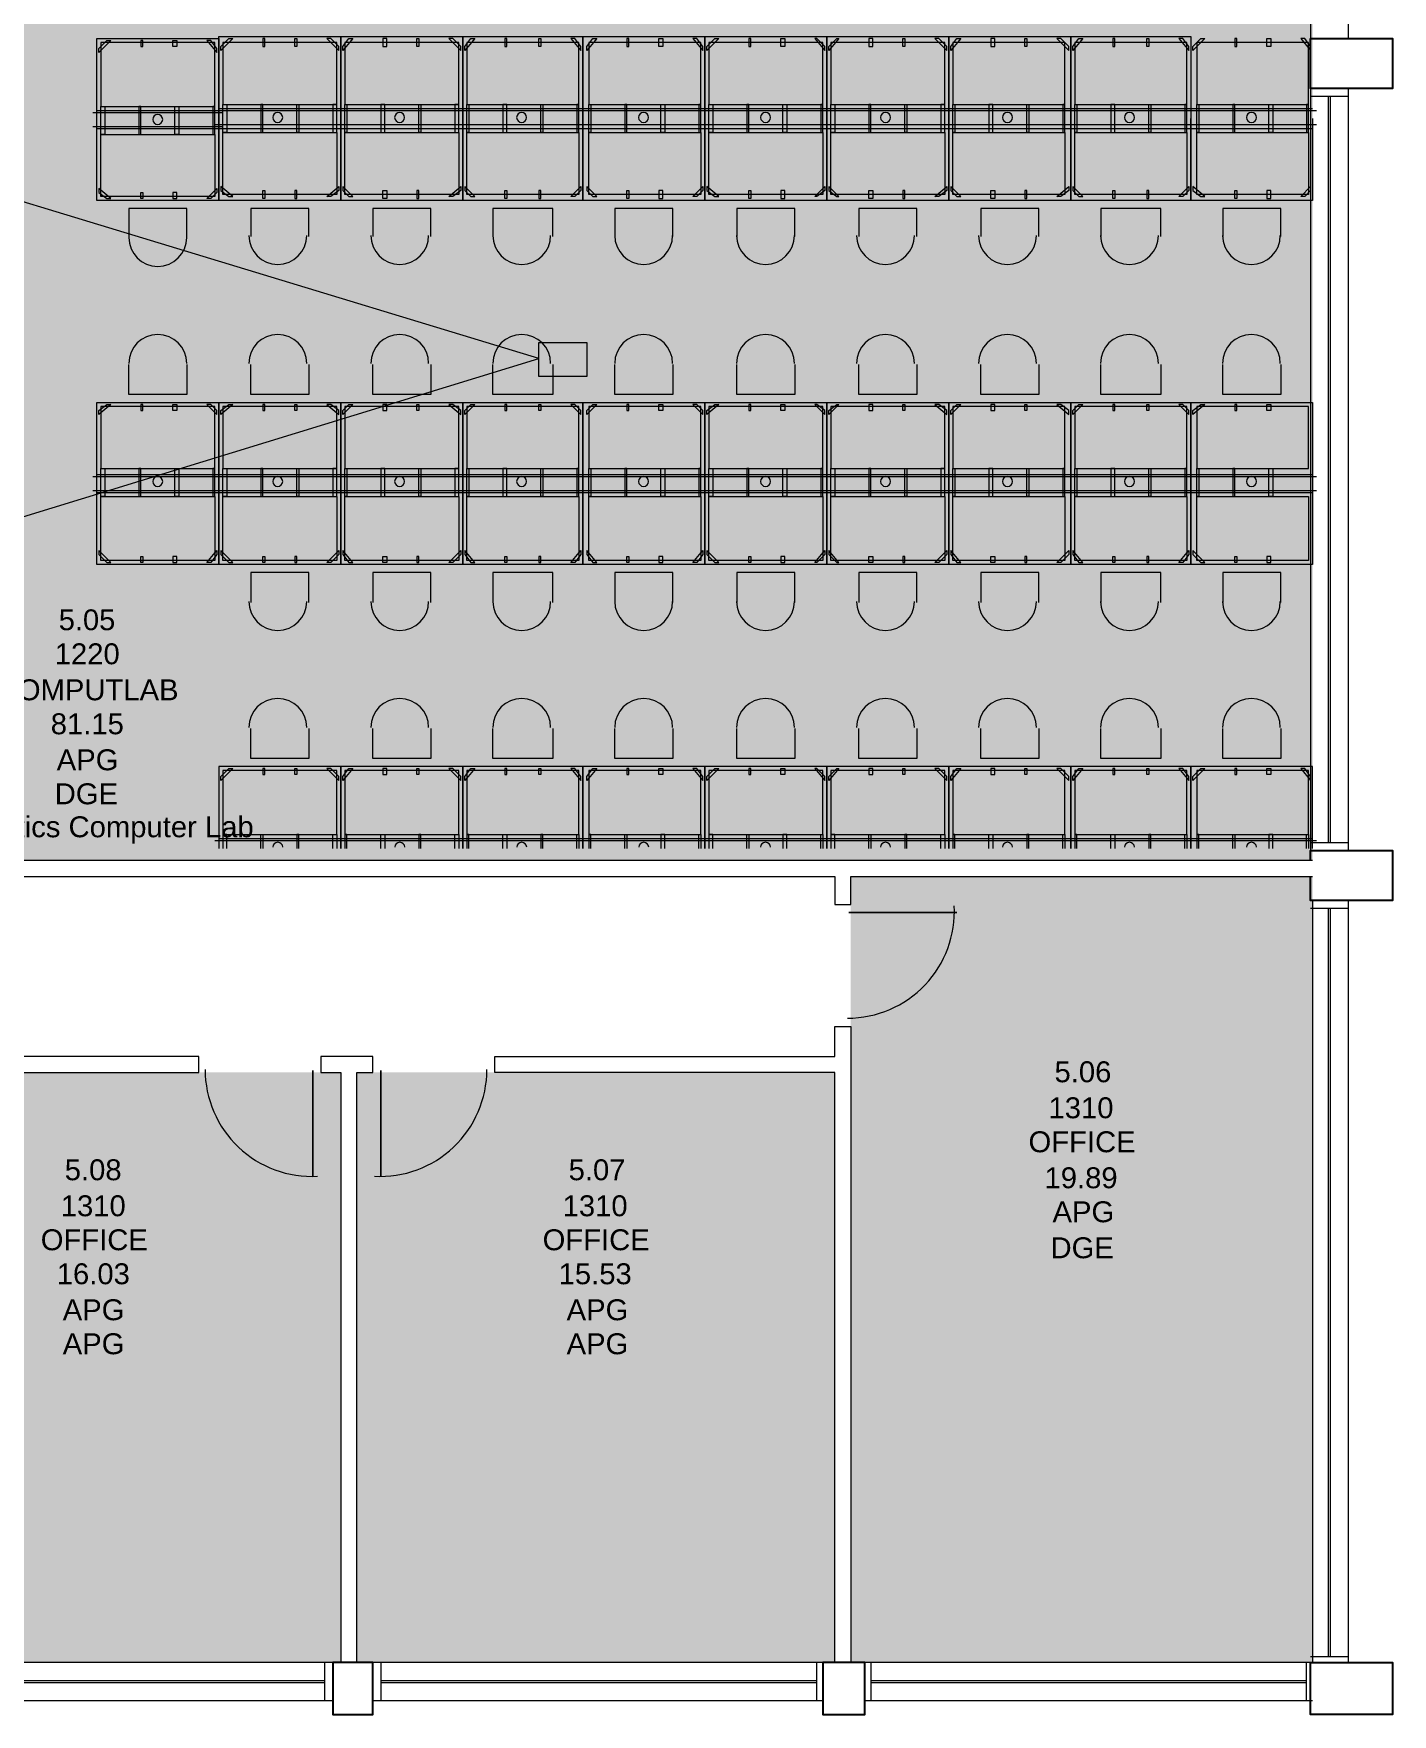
# Model space of a CAD drawing. Header units: millimetres. Extents: x -59 to 47, y 152 to 919.
# Drawn here: x 36.32 to 46.52, y 428.6 to 441.21 of the extents above; entities that cross this region are included whole.
import ezdxf

# ---------------------------------------------------------------- set-up
doc = ezdxf.new("R2010")
doc.units = ezdxf.units.MM
for name, color, linetype in [('PDF_014405$BL', 7, 'Continuous'), ('PDF_014405$DR', 7, 'Continuous'), ('PDF_014405$FITT_EQUP', 7, 'Continuous'), ('PDF_014405$FT-FIXFIT', 7, 'Continuous'), ('PDF_014405$WA', 7, 'Continuous'), ('PDF_014405$WA-COL', 7, 'Continuous'), ('PDF_014405$WN', 7, 'Continuous'), ('PDF_Text', 7, 'Continuous')]:
    doc.layers.add(name, color=color, linetype=linetype)
doc.layers.add('PDF_014405$HL-TMP', color=7, linetype='Continuous', true_color=0xe6db59)
doc.styles.add('PDF ArialMT', font='arial.ttf')

msp = doc.modelspace()

# ---------------------------------------------------------------- linework, layer by layer
at = {"layer": 'PDF_014405$BL', "lineweight": 9}
for points in [[(45.902, 447.908), (45.902, 441.173)], [(46.187, 441.173), (46.187, 447.908)], [(45.902, 440.798), (45.902, 435.084)], [(46.187, 435.084), (46.187, 440.798)], [(35.074, 437.229), (40.114, 438.773), (35.074, 440.303)], [(45.918, 434.709), (45.918, 428.994), (42.559, 428.994)], [(46.187, 428.994), (46.187, 434.709)], [(38.569, 428.994), (35.194, 428.994)], [(42.244, 428.994), (38.869, 428.994)], [(35.194, 428.709), (38.569, 428.709)], [(38.869, 428.709), (42.244, 428.709)], [(42.559, 428.709), (45.918, 428.709)]]:
    msp.add_lwpolyline(points, dxfattribs=at)
at = {"layer": 'PDF_014405$DR', "lineweight": 0}
for points in [[(42.439, 434.619), (43.249, 434.619), (42.439, 434.619)], [(38.419, 433.434), (38.419, 432.639), (38.419, 433.434)], [(38.929, 433.434), (38.929, 432.639), (38.929, 433.434)]]:
    msp.add_lwpolyline(points, dxfattribs=at)
for centre, start, end in [((42.429, 434.628), 270, 2.9553), ((38.412, 433.441), 180, 272.9551), ((38.922, 433.441), 267.0449, 360)]:
    msp.add_arc(centre, 0.802, start, end, dxfattribs=at)
at = {"layer": 'PDF_014405$FITT_EQUP', "lineweight": 9}
msp.add_lwpolyline([(40.114, 438.893), (40.474, 438.893), (40.474, 438.638), (40.114, 438.638)], close=True, dxfattribs=at)
at = {"layer": 'PDF_014405$FT-FIXFIT', "lineweight": 0}
for points in [[(36.799, 440.558), (36.799, 441.173), (37.714, 441.173), (37.714, 440.558), (37.714, 439.958), (36.799, 439.958)], [(36.874, 441.158), (36.904, 441.158), (36.814, 441.068), (36.814, 441.098)], [(37.684, 440.663), (37.684, 441.143), (36.829, 441.143), (36.829, 440.663)], [(37.129, 441.158), (37.129, 441.113), (37.144, 441.113), (37.144, 441.158)], [(37.399, 441.158), (37.399, 441.113), (37.369, 441.113), (37.369, 441.158)], [(37.654, 441.158), (37.624, 441.158), (37.699, 441.068), (37.699, 441.098)], [(37.714, 440.573), (37.714, 441.188), (38.629, 441.188), (38.629, 440.573), (38.629, 439.958), (37.714, 439.958)], [(37.789, 441.173), (37.819, 441.173), (37.729, 441.083), (37.729, 441.113)], [(38.599, 440.678), (38.599, 441.143), (37.744, 441.143), (37.744, 440.678)], [(38.044, 441.173), (38.044, 441.113), (38.059, 441.113), (38.059, 441.173)], [(38.299, 441.173), (38.299, 441.113), (38.284, 441.113), (38.284, 441.173)], [(38.554, 441.173), (38.524, 441.173), (38.614, 441.083), (38.614, 441.113)], [(38.629, 440.573), (38.629, 441.188), (39.544, 441.188), (39.544, 440.573), (39.544, 439.958), (38.629, 439.958)], [(38.689, 441.173), (38.719, 441.173), (38.644, 441.083), (38.644, 441.113)], [(39.514, 440.678), (39.514, 441.143), (38.659, 441.143), (38.659, 440.678)], [(38.944, 441.173), (38.944, 441.113), (38.974, 441.113), (38.974, 441.173)], [(39.214, 441.173), (39.214, 441.113), (39.199, 441.113), (39.199, 441.173)], [(39.469, 441.173), (39.439, 441.173), (39.529, 441.083), (39.529, 441.113)], [(39.544, 440.573), (39.544, 441.188), (40.444, 441.188), (40.444, 440.573), (40.444, 439.958), (39.544, 439.958)], [(39.604, 441.173), (39.634, 441.173), (39.559, 441.083), (39.559, 441.113)], [(40.414, 440.678), (40.414, 441.143), (39.574, 441.143), (39.574, 440.678)], [(39.859, 441.173), (39.859, 441.113), (39.874, 441.113), (39.874, 441.173)], [(40.129, 441.173), (40.129, 441.113), (40.114, 441.113), (40.114, 441.173)], [(40.384, 441.173), (40.354, 441.173), (40.429, 441.083), (40.429, 441.113)], [(40.444, 440.573), (40.444, 441.188), (41.359, 441.188), (41.359, 440.573), (41.359, 439.958), (40.444, 439.958)], [(40.519, 441.173), (40.549, 441.173), (40.474, 441.083), (40.474, 441.113)], [(41.329, 440.678), (41.329, 441.143), (40.489, 441.143), (40.489, 440.678)], [(40.774, 441.173), (40.774, 441.113), (40.789, 441.113), (40.789, 441.173)], [(41.044, 441.173), (41.044, 441.113), (41.014, 441.113), (41.014, 441.173)], [(41.299, 441.173), (41.269, 441.173), (41.344, 441.083), (41.344, 441.113)], [(41.359, 440.573), (41.359, 441.188), (42.274, 441.188), (42.274, 440.573), (42.274, 439.958), (41.359, 439.958)], [(41.434, 441.173), (41.464, 441.173), (41.374, 441.083), (41.374, 441.113)], [(42.244, 440.678), (42.244, 441.143), (41.389, 441.143), (41.389, 440.678)], [(41.689, 441.173), (41.689, 441.113), (41.704, 441.113), (41.704, 441.173)], [(41.959, 441.173), (41.959, 441.113), (41.929, 441.113), (41.929, 441.173)], [(42.199, 441.173), (42.184, 441.173), (42.259, 441.083), (42.259, 441.113)], [(42.274, 440.573), (42.274, 441.188), (43.189, 441.188), (43.189, 440.573), (43.189, 439.958), (42.274, 439.958)], [(42.349, 441.173), (42.364, 441.173), (42.289, 441.083), (42.289, 441.113)], [(43.159, 440.678), (43.159, 441.143), (42.304, 441.143), (42.304, 440.678)], [(42.589, 441.173), (42.589, 441.113), (42.619, 441.113), (42.619, 441.173)], [(42.859, 441.173), (42.859, 441.113), (42.844, 441.113), (42.844, 441.173)], [(43.114, 441.173), (43.084, 441.173), (43.174, 441.083), (43.174, 441.113)], [(43.189, 440.573), (43.189, 441.188), (44.104, 441.188), (44.104, 440.573), (44.104, 439.958), (43.189, 439.958)], [(43.249, 441.173), (43.279, 441.173), (43.204, 441.083), (43.204, 441.113)], [(44.059, 440.678), (44.059, 441.143), (43.219, 441.143), (43.219, 440.678)], [(43.504, 441.173), (43.504, 441.113), (43.534, 441.113), (43.534, 441.173)], [(43.774, 441.173), (43.774, 441.113), (43.759, 441.113), (43.759, 441.173)], [(44.029, 441.173), (43.999, 441.173), (44.089, 441.083), (44.089, 441.113)], [(44.164, 441.173), (44.194, 441.173), (44.119, 441.083), (44.119, 441.113)], [(44.974, 440.678), (44.974, 441.143), (44.134, 441.143), (44.134, 440.678)], [(44.419, 441.173), (44.419, 441.113), (44.434, 441.113), (44.434, 441.173)], [(44.689, 441.173), (44.689, 441.113), (44.674, 441.113), (44.674, 441.173)], [(44.944, 441.173), (44.914, 441.173), (44.989, 441.083), (44.989, 441.113)], [(45.079, 441.173), (45.109, 441.173), (45.019, 441.083), (45.019, 441.113)], [(45.888, 440.678), (45.888, 441.143), (45.049, 441.143), (45.049, 440.678)], [(45.334, 441.173), (45.334, 441.113), (45.349, 441.113), (45.349, 441.173)], [(45.604, 441.173), (45.604, 441.113), (45.574, 441.113), (45.574, 441.173)], [(45.859, 441.173), (45.829, 441.173), (45.903, 441.083), (45.903, 441.113)], [(36.829, 440.558), (36.829, 440.663), (36.859, 440.663), (36.859, 440.558), (36.859, 440.453), (36.829, 440.453)], [(37.129, 440.558), (37.129, 440.663), (37.114, 440.663), (37.114, 440.558), (37.114, 440.453), (37.129, 440.453)], [(37.384, 440.558), (37.384, 440.663), (37.414, 440.663), (37.414, 440.558), (37.414, 440.453), (37.384, 440.453)], [(37.684, 440.558), (37.684, 440.663), (37.669, 440.663), (37.669, 440.558), (37.669, 440.453), (37.684, 440.453)], [(37.744, 440.573), (37.744, 440.678), (37.774, 440.678), (37.774, 440.573), (37.774, 440.468), (37.744, 440.468)], [(38.044, 440.573), (38.044, 440.678), (38.029, 440.678), (38.029, 440.573), (38.029, 440.468), (38.044, 440.468)], [(38.299, 440.573), (38.299, 440.678), (38.314, 440.678), (38.314, 440.573), (38.314, 440.468), (38.299, 440.468)], [(38.599, 440.573), (38.599, 440.678), (38.569, 440.678), (38.569, 440.573), (38.569, 440.468), (38.599, 440.468)], [(38.659, 440.573), (38.659, 440.678), (38.674, 440.678), (38.674, 440.573), (38.674, 440.468), (38.659, 440.468)], [(38.959, 440.573), (38.959, 440.678), (38.929, 440.678), (38.929, 440.573), (38.929, 440.468), (38.959, 440.468)], [(39.214, 440.573), (39.214, 440.678), (39.229, 440.678), (39.229, 440.573), (39.229, 440.468), (39.214, 440.468)], [(39.514, 440.573), (39.514, 440.678), (39.484, 440.678), (39.484, 440.573), (39.484, 440.468), (39.514, 440.468)], [(39.574, 440.573), (39.574, 440.678), (39.589, 440.678), (39.589, 440.573), (39.589, 440.468), (39.574, 440.468)], [(39.874, 440.573), (39.874, 440.678), (39.844, 440.678), (39.844, 440.573), (39.844, 440.468), (39.874, 440.468)], [(40.129, 440.573), (40.129, 440.678), (40.144, 440.678), (40.144, 440.573), (40.144, 440.468), (40.129, 440.468)], [(40.414, 440.573), (40.414, 440.678), (40.399, 440.678), (40.399, 440.573), (40.399, 440.468), (40.414, 440.468)], [(40.489, 440.573), (40.489, 440.678), (40.504, 440.678), (40.504, 440.573), (40.504, 440.468), (40.489, 440.468)], [(40.774, 440.573), (40.774, 440.678), (40.759, 440.678), (40.759, 440.573), (40.759, 440.468), (40.774, 440.468)], [(41.029, 440.573), (41.029, 440.678), (41.059, 440.678), (41.059, 440.573), (41.059, 440.468), (41.029, 440.468)], [(41.329, 440.573), (41.329, 440.678), (41.314, 440.678), (41.314, 440.573), (41.314, 440.468), (41.329, 440.468)], [(41.389, 440.573), (41.389, 440.678), (41.419, 440.678), (41.419, 440.573), (41.419, 440.468), (41.389, 440.468)], [(41.689, 440.573), (41.689, 440.678), (41.674, 440.678), (41.674, 440.573), (41.674, 440.468), (41.689, 440.468)], [(41.944, 440.573), (41.944, 440.678), (41.974, 440.678), (41.974, 440.573), (41.974, 440.468), (41.944, 440.468)], [(42.244, 440.573), (42.244, 440.678), (42.229, 440.678), (42.229, 440.573), (42.229, 440.468), (42.244, 440.468)], [(42.304, 440.573), (42.304, 440.678), (42.334, 440.678), (42.334, 440.573), (42.334, 440.468), (42.304, 440.468)], [(42.604, 440.573), (42.604, 440.678), (42.589, 440.678), (42.589, 440.573), (42.589, 440.468), (42.604, 440.468)], [(42.859, 440.573), (42.859, 440.678), (42.874, 440.678), (42.874, 440.573), (42.874, 440.468), (42.859, 440.468)], [(43.159, 440.573), (43.159, 440.678), (43.129, 440.678), (43.129, 440.573), (43.129, 440.468), (43.159, 440.468)], [(43.219, 440.573), (43.219, 440.678), (43.234, 440.678), (43.234, 440.573), (43.234, 440.468), (43.219, 440.468)], [(43.519, 440.573), (43.519, 440.678), (43.489, 440.678), (43.489, 440.573), (43.489, 440.468), (43.519, 440.468)], [(43.774, 440.573), (43.774, 440.678), (43.789, 440.678), (43.789, 440.573), (43.789, 440.468), (43.774, 440.468)], [(44.059, 440.573), (44.059, 440.678), (44.044, 440.678), (44.044, 440.573), (44.044, 440.468), (44.059, 440.468)], [(44.134, 440.573), (44.134, 440.678), (44.149, 440.678), (44.149, 440.573), (44.149, 440.468), (44.134, 440.468)], [(44.434, 440.573), (44.434, 440.678), (44.404, 440.678), (44.404, 440.573), (44.404, 440.468), (44.434, 440.468)], [(44.689, 440.573), (44.689, 440.678), (44.704, 440.678), (44.704, 440.573), (44.704, 440.468), (44.689, 440.468)], [(44.974, 440.573), (44.974, 440.678), (44.959, 440.678), (44.959, 440.573), (44.959, 440.468), (44.974, 440.468)], [(45.049, 440.573), (45.049, 440.678), (45.064, 440.678), (45.064, 440.573), (45.064, 440.468), (45.049, 440.468)], [(45.334, 440.573), (45.334, 440.678), (45.319, 440.678), (45.319, 440.573), (45.319, 440.468), (45.334, 440.468)], [(45.589, 440.573), (45.589, 440.678), (45.619, 440.678), (45.619, 440.573), (45.619, 440.468), (45.589, 440.468)], [(45.888, 440.573), (45.888, 440.678), (45.873, 440.678), (45.873, 440.573), (45.873, 440.468), (45.888, 440.468)], [(38.599, 440.468), (38.599, 440.003), (37.744, 440.003), (37.744, 440.468)], [(39.514, 440.468), (39.514, 440.003), (38.659, 440.003), (38.659, 440.468)], [(40.414, 440.468), (40.414, 440.003), (39.574, 440.003), (39.574, 440.468)], [(41.329, 440.468), (41.329, 440.003), (40.489, 440.003), (40.489, 440.468)], [(42.244, 440.468), (42.244, 440.003), (41.389, 440.003), (41.389, 440.468)], [(43.159, 440.468), (43.159, 440.003), (42.304, 440.003), (42.304, 440.468)], [(44.059, 440.468), (44.059, 440.003), (43.219, 440.003), (43.219, 440.468)], [(44.974, 440.468), (44.974, 440.003), (44.134, 440.003), (44.134, 440.468)], [(45.888, 440.468), (45.888, 440.003), (45.049, 440.003), (45.049, 440.468)], [(37.684, 440.453), (37.684, 439.988), (36.829, 439.988), (36.829, 440.453)], [(36.874, 439.973), (36.904, 439.973), (36.814, 440.048), (36.814, 440.018)], [(37.129, 439.973), (37.129, 440.018), (37.144, 440.018), (37.144, 439.973)], [(37.399, 439.973), (37.399, 440.018), (37.369, 440.018), (37.369, 439.973)], [(37.654, 439.973), (37.624, 439.973), (37.699, 440.048), (37.699, 440.018)], [(37.789, 439.988), (37.819, 439.988), (37.729, 440.063), (37.729, 440.033)], [(38.044, 439.973), (38.044, 440.033), (38.059, 440.033), (38.059, 439.973)], [(38.299, 439.973), (38.299, 440.033), (38.284, 440.033), (38.284, 439.973)], [(38.554, 439.988), (38.524, 439.988), (38.614, 440.063), (38.614, 440.033)], [(38.689, 439.988), (38.719, 439.988), (38.644, 440.063), (38.644, 440.033)], [(38.944, 439.973), (38.944, 440.033), (38.974, 440.033), (38.974, 439.973)], [(39.214, 439.973), (39.214, 440.033), (39.199, 440.033), (39.199, 439.973)], [(39.469, 439.988), (39.439, 439.988), (39.529, 440.063), (39.529, 440.033)], [(39.604, 439.988), (39.634, 439.988), (39.559, 440.063), (39.559, 440.033)], [(39.859, 439.973), (39.859, 440.033), (39.874, 440.033), (39.874, 439.973)], [(40.129, 439.973), (40.129, 440.033), (40.114, 440.033), (40.114, 439.973)], [(40.384, 439.988), (40.354, 439.988), (40.429, 440.063), (40.429, 440.033)], [(40.519, 439.988), (40.549, 439.988), (40.474, 440.063), (40.474, 440.033)], [(40.774, 439.973), (40.774, 440.033), (40.789, 440.033), (40.789, 439.973)], [(41.044, 439.973), (41.044, 440.033), (41.014, 440.033), (41.014, 439.973)], [(41.299, 439.988), (41.269, 439.988), (41.344, 440.063), (41.344, 440.033)], [(41.434, 439.988), (41.464, 439.988), (41.374, 440.063), (41.374, 440.033)], [(41.689, 439.973), (41.689, 440.033), (41.704, 440.033), (41.704, 439.973)], [(41.959, 439.973), (41.959, 440.033), (41.929, 440.033), (41.929, 439.973)], [(42.199, 439.988), (42.184, 439.988), (42.259, 440.063), (42.259, 440.033)], [(42.349, 439.988), (42.364, 439.988), (42.289, 440.063), (42.289, 440.033)], [(42.589, 439.973), (42.589, 440.033), (42.619, 440.033), (42.619, 439.973)], [(42.859, 439.973), (42.859, 440.033), (42.844, 440.033), (42.844, 439.973)], [(43.114, 439.988), (43.084, 439.988), (43.174, 440.063), (43.174, 440.033)], [(43.249, 439.988), (43.279, 439.988), (43.204, 440.063), (43.204, 440.033)], [(43.504, 439.973), (43.504, 440.033), (43.534, 440.033), (43.534, 439.973)], [(43.774, 439.973), (43.774, 440.033), (43.759, 440.033), (43.759, 439.973)], [(44.029, 439.988), (43.999, 439.988), (44.089, 440.063), (44.089, 440.033)], [(44.164, 439.988), (44.194, 439.988), (44.119, 440.063), (44.119, 440.033)], [(44.419, 439.973), (44.419, 440.033), (44.434, 440.033), (44.434, 439.973)], [(44.689, 439.973), (44.689, 440.033), (44.674, 440.033), (44.674, 439.973)], [(44.944, 439.988), (44.914, 439.988), (44.989, 440.063), (44.989, 440.033)], [(45.079, 439.988), (45.109, 439.988), (45.019, 440.063), (45.019, 440.033)], [(45.334, 439.973), (45.334, 440.033), (45.349, 440.033), (45.349, 439.973)], [(45.604, 439.973), (45.604, 440.033), (45.574, 440.033), (45.574, 439.973)], [(45.859, 439.988), (45.829, 439.988), (45.903, 440.063), (45.903, 440.033)], [(36.799, 437.844), (36.799, 438.444), (37.714, 438.444), (37.714, 437.844), (37.714, 437.229), (36.799, 437.229)], [(36.874, 438.429), (36.904, 438.429), (36.814, 438.354), (36.814, 438.384)], [(37.684, 437.949), (37.684, 438.414), (36.829, 438.414), (36.829, 437.949)], [(37.129, 438.429), (37.129, 438.384), (37.144, 438.384), (37.144, 438.429)], [(37.399, 438.429), (37.399, 438.384), (37.369, 438.384), (37.369, 438.429)], [(37.654, 438.429), (37.624, 438.429), (37.699, 438.354), (37.699, 438.384)], [(37.714, 437.844), (37.714, 438.444), (38.629, 438.444), (38.629, 437.844), (38.629, 437.229), (37.714, 437.229)], [(37.789, 438.429), (37.819, 438.429), (37.729, 438.354), (37.729, 438.384)], [(38.599, 437.949), (38.599, 438.414), (37.744, 438.414), (37.744, 437.949)], [(38.044, 438.429), (38.044, 438.384), (38.059, 438.384), (38.059, 438.429)], [(38.299, 438.429), (38.299, 438.384), (38.284, 438.384), (38.284, 438.429)], [(38.554, 438.429), (38.524, 438.429), (38.614, 438.354), (38.614, 438.384)], [(38.629, 437.844), (38.629, 438.444), (39.544, 438.444), (39.544, 437.844), (39.544, 437.229), (38.629, 437.229)], [(38.689, 438.429), (38.719, 438.429), (38.644, 438.354), (38.644, 438.384)], [(39.514, 437.949), (39.514, 438.414), (38.659, 438.414), (38.659, 437.949)], [(38.944, 438.429), (38.944, 438.384), (38.974, 438.384), (38.974, 438.429)], [(39.214, 438.429), (39.214, 438.384), (39.199, 438.384), (39.199, 438.429)], [(39.469, 438.429), (39.439, 438.429), (39.529, 438.354), (39.529, 438.384)], [(39.544, 437.844), (39.544, 438.444), (40.444, 438.444), (40.444, 437.844), (40.444, 437.229), (39.544, 437.229)], [(39.604, 438.429), (39.634, 438.429), (39.559, 438.354), (39.559, 438.384)], [(40.414, 437.949), (40.414, 438.414), (39.574, 438.414), (39.574, 437.949)], [(39.859, 438.429), (39.859, 438.384), (39.874, 438.384), (39.874, 438.429)], [(40.129, 438.429), (40.129, 438.384), (40.114, 438.384), (40.114, 438.429)], [(40.384, 438.429), (40.354, 438.429), (40.429, 438.354), (40.429, 438.384)], [(40.444, 437.844), (40.444, 438.444), (41.359, 438.444), (41.359, 437.844), (41.359, 437.229), (40.444, 437.229)], [(40.519, 438.429), (40.549, 438.429), (40.474, 438.354), (40.474, 438.384)], [(41.329, 437.949), (41.329, 438.414), (40.489, 438.414), (40.489, 437.949)], [(40.774, 438.429), (40.774, 438.384), (40.789, 438.384), (40.789, 438.429)], [(41.044, 438.429), (41.044, 438.384), (41.014, 438.384), (41.014, 438.429)], [(41.299, 438.429), (41.269, 438.429), (41.344, 438.354), (41.344, 438.384)], [(41.359, 437.844), (41.359, 438.444), (42.274, 438.444), (42.274, 437.844), (42.274, 437.229), (41.359, 437.229)], [(41.434, 438.429), (41.464, 438.429), (41.374, 438.354), (41.374, 438.384)], [(42.244, 437.949), (42.244, 438.414), (41.389, 438.414), (41.389, 437.949)], [(41.689, 438.429), (41.689, 438.384), (41.704, 438.384), (41.704, 438.429)], [(41.959, 438.429), (41.959, 438.384), (41.929, 438.384), (41.929, 438.429)], [(42.199, 438.429), (42.184, 438.429), (42.259, 438.354), (42.259, 438.384)], [(42.274, 437.844), (42.274, 438.444), (43.189, 438.444), (43.189, 437.844), (43.189, 437.229), (42.274, 437.229)], [(42.349, 438.429), (42.364, 438.429), (42.289, 438.354), (42.289, 438.384)], [(43.159, 437.949), (43.159, 438.414), (42.304, 438.414), (42.304, 437.949)], [(42.589, 438.429), (42.589, 438.384), (42.619, 438.384), (42.619, 438.429)], [(42.859, 438.429), (42.859, 438.384), (42.844, 438.384), (42.844, 438.429)], [(43.114, 438.429), (43.084, 438.429), (43.174, 438.354), (43.174, 438.384)], [(43.189, 437.844), (43.189, 438.444), (44.104, 438.444), (44.104, 437.844), (44.104, 437.229), (43.189, 437.229)], [(43.249, 438.429), (43.279, 438.429), (43.204, 438.354), (43.204, 438.384)], [(44.059, 437.949), (44.059, 438.414), (43.219, 438.414), (43.219, 437.949)], [(43.504, 438.429), (43.504, 438.384), (43.534, 438.384), (43.534, 438.429)], [(43.774, 438.429), (43.774, 438.384), (43.759, 438.384), (43.759, 438.429)], [(44.029, 438.429), (43.999, 438.429), (44.089, 438.354), (44.089, 438.384)], [(44.104, 437.844), (44.104, 438.444), (45.004, 438.444), (45.004, 437.844), (45.004, 437.229), (44.104, 437.229)], [(44.164, 438.429), (44.194, 438.429), (44.119, 438.354), (44.119, 438.384)], [(44.974, 437.949), (44.974, 438.414), (44.134, 438.414), (44.134, 437.949)], [(44.419, 438.429), (44.419, 438.384), (44.434, 438.384), (44.434, 438.429)], [(44.689, 438.429), (44.689, 438.384), (44.674, 438.384), (44.674, 438.429)], [(44.944, 438.429), (44.914, 438.429), (44.989, 438.354), (44.989, 438.384)], [(45.004, 437.844), (45.004, 438.444), (45.918, 438.444), (45.918, 437.844), (45.918, 437.229), (45.004, 437.229)], [(45.079, 438.429), (45.109, 438.429), (45.019, 438.354), (45.019, 438.384)], [(45.888, 437.949), (45.888, 438.414), (45.049, 438.414), (45.049, 437.949)], [(45.334, 438.429), (45.334, 438.384), (45.349, 438.384), (45.349, 438.429)], [(45.604, 438.429), (45.604, 438.384), (45.574, 438.384), (45.574, 438.429)], [(36.829, 437.844), (36.829, 437.949), (36.859, 437.949), (36.859, 437.844), (36.859, 437.739), (36.829, 437.739)], [(37.129, 437.844), (37.129, 437.949), (37.114, 437.949), (37.114, 437.844), (37.114, 437.739), (37.129, 437.739)], [(37.384, 437.844), (37.384, 437.949), (37.414, 437.949), (37.414, 437.844), (37.414, 437.739), (37.384, 437.739)], [(37.684, 437.844), (37.684, 437.949), (37.669, 437.949), (37.669, 437.844), (37.669, 437.739), (37.684, 437.739)], [(37.744, 437.844), (37.744, 437.949), (37.774, 437.949), (37.774, 437.844), (37.774, 437.739), (37.744, 437.739)], [(38.044, 437.844), (38.044, 437.949), (38.029, 437.949), (38.029, 437.844), (38.029, 437.739), (38.044, 437.739)], [(38.299, 437.844), (38.299, 437.949), (38.314, 437.949), (38.314, 437.844), (38.314, 437.739), (38.299, 437.739)], [(38.599, 437.844), (38.599, 437.949), (38.569, 437.949), (38.569, 437.844), (38.569, 437.739), (38.599, 437.739)], [(38.659, 437.844), (38.659, 437.949), (38.674, 437.949), (38.674, 437.844), (38.674, 437.739), (38.659, 437.739)], [(38.959, 437.844), (38.959, 437.949), (38.929, 437.949), (38.929, 437.844), (38.929, 437.739), (38.959, 437.739)], [(39.214, 437.844), (39.214, 437.949), (39.229, 437.949), (39.229, 437.844), (39.229, 437.739), (39.214, 437.739)], [(39.514, 437.844), (39.514, 437.949), (39.484, 437.949), (39.484, 437.844), (39.484, 437.739), (39.514, 437.739)], [(39.574, 437.844), (39.574, 437.949), (39.589, 437.949), (39.589, 437.844), (39.589, 437.739), (39.574, 437.739)], [(39.874, 437.844), (39.874, 437.949), (39.844, 437.949), (39.844, 437.844), (39.844, 437.739), (39.874, 437.739)], [(40.129, 437.844), (40.129, 437.949), (40.144, 437.949), (40.144, 437.844), (40.144, 437.739), (40.129, 437.739)], [(40.414, 437.844), (40.414, 437.949), (40.399, 437.949), (40.399, 437.844), (40.399, 437.739), (40.414, 437.739)], [(40.489, 437.844), (40.489, 437.949), (40.504, 437.949), (40.504, 437.844), (40.504, 437.739), (40.489, 437.739)], [(40.774, 437.844), (40.774, 437.949), (40.759, 437.949), (40.759, 437.844), (40.759, 437.739), (40.774, 437.739)], [(41.029, 437.844), (41.029, 437.949), (41.059, 437.949), (41.059, 437.844), (41.059, 437.739), (41.029, 437.739)], [(41.329, 437.844), (41.329, 437.949), (41.314, 437.949), (41.314, 437.844), (41.314, 437.739), (41.329, 437.739)], [(41.389, 437.844), (41.389, 437.949), (41.419, 437.949), (41.419, 437.844), (41.419, 437.739), (41.389, 437.739)], [(41.689, 437.844), (41.689, 437.949), (41.674, 437.949), (41.674, 437.844), (41.674, 437.739), (41.689, 437.739)], [(41.944, 437.844), (41.944, 437.949), (41.974, 437.949), (41.974, 437.844), (41.974, 437.739), (41.944, 437.739)], [(42.244, 437.844), (42.244, 437.949), (42.229, 437.949), (42.229, 437.844), (42.229, 437.739), (42.244, 437.739)], [(42.304, 437.844), (42.304, 437.949), (42.334, 437.949), (42.334, 437.844), (42.334, 437.739), (42.304, 437.739)], [(42.604, 437.844), (42.604, 437.949), (42.589, 437.949), (42.589, 437.844), (42.589, 437.739), (42.604, 437.739)], [(42.859, 437.844), (42.859, 437.949), (42.874, 437.949), (42.874, 437.844), (42.874, 437.739), (42.859, 437.739)], [(43.159, 437.844), (43.159, 437.949), (43.129, 437.949), (43.129, 437.844), (43.129, 437.739), (43.159, 437.739)], [(43.219, 437.844), (43.219, 437.949), (43.234, 437.949), (43.234, 437.844), (43.234, 437.739), (43.219, 437.739)], [(43.519, 437.844), (43.519, 437.949), (43.489, 437.949), (43.489, 437.844), (43.489, 437.739), (43.519, 437.739)], [(43.774, 437.844), (43.774, 437.949), (43.789, 437.949), (43.789, 437.844), (43.789, 437.739), (43.774, 437.739)], [(44.059, 437.844), (44.059, 437.949), (44.044, 437.949), (44.044, 437.844), (44.044, 437.739), (44.059, 437.739)], [(44.134, 437.844), (44.134, 437.949), (44.149, 437.949), (44.149, 437.844), (44.149, 437.739), (44.134, 437.739)], [(44.434, 437.844), (44.434, 437.949), (44.404, 437.949), (44.404, 437.844), (44.404, 437.739), (44.434, 437.739)], [(44.689, 437.844), (44.689, 437.949), (44.704, 437.949), (44.704, 437.844), (44.704, 437.739), (44.689, 437.739)], [(44.974, 437.844), (44.974, 437.949), (44.959, 437.949), (44.959, 437.844), (44.959, 437.739), (44.974, 437.739)], [(45.049, 437.844), (45.049, 437.949), (45.064, 437.949), (45.064, 437.844), (45.064, 437.739), (45.049, 437.739)], [(45.334, 437.844), (45.334, 437.949), (45.319, 437.949), (45.319, 437.844), (45.319, 437.739), (45.334, 437.739)], [(45.589, 437.844), (45.589, 437.949), (45.619, 437.949), (45.619, 437.844), (45.619, 437.739), (45.589, 437.739)], [(37.684, 437.739), (37.684, 437.259), (36.829, 437.259), (36.829, 437.739)], [(38.599, 437.739), (38.599, 437.259), (37.744, 437.259), (37.744, 437.739)], [(39.514, 437.739), (39.514, 437.259), (38.659, 437.259), (38.659, 437.739)], [(40.414, 437.739), (40.414, 437.259), (39.574, 437.259), (39.574, 437.739)], [(41.329, 437.739), (41.329, 437.259), (40.489, 437.259), (40.489, 437.739)], [(42.244, 437.739), (42.244, 437.259), (41.389, 437.259), (41.389, 437.739)], [(43.159, 437.739), (43.159, 437.259), (42.304, 437.259), (42.304, 437.739)], [(44.059, 437.739), (44.059, 437.259), (43.219, 437.259), (43.219, 437.739)], [(44.974, 437.739), (44.974, 437.259), (44.134, 437.259), (44.134, 437.739)], [(45.888, 437.739), (45.888, 437.259), (45.049, 437.259), (45.049, 437.739)], [(36.874, 437.244), (36.904, 437.244), (36.814, 437.334), (36.814, 437.304)], [(37.654, 437.244), (37.624, 437.244), (37.699, 437.334), (37.699, 437.304)], [(37.789, 437.244), (37.819, 437.244), (37.729, 437.334), (37.729, 437.304)], [(38.554, 437.244), (38.524, 437.244), (38.614, 437.334), (38.614, 437.304)], [(38.689, 437.244), (38.719, 437.244), (38.644, 437.334), (38.644, 437.304)], [(39.469, 437.244), (39.439, 437.244), (39.529, 437.334), (39.529, 437.304)], [(39.604, 437.244), (39.634, 437.244), (39.559, 437.334), (39.559, 437.304)], [(40.384, 437.244), (40.354, 437.244), (40.429, 437.334), (40.429, 437.304)], [(40.519, 437.244), (40.549, 437.244), (40.474, 437.334), (40.474, 437.304)], [(41.299, 437.244), (41.269, 437.244), (41.344, 437.334), (41.344, 437.304)], [(41.434, 437.244), (41.464, 437.244), (41.374, 437.334), (41.374, 437.304)], [(42.199, 437.244), (42.184, 437.244), (42.259, 437.334), (42.259, 437.304)], [(42.349, 437.244), (42.364, 437.244), (42.289, 437.334), (42.289, 437.304)], [(43.114, 437.244), (43.084, 437.244), (43.174, 437.334), (43.174, 437.304)], [(43.249, 437.244), (43.279, 437.244), (43.204, 437.334), (43.204, 437.304)], [(44.029, 437.244), (43.999, 437.244), (44.089, 437.334), (44.089, 437.304)], [(44.164, 437.244), (44.194, 437.244), (44.119, 437.334), (44.119, 437.304)], [(44.944, 437.244), (44.914, 437.244), (44.989, 437.334), (44.989, 437.304)], [(45.079, 437.244), (45.109, 437.244), (45.019, 437.334), (45.019, 437.304)], [(37.129, 437.244), (37.129, 437.289), (37.144, 437.289), (37.144, 437.244)], [(37.399, 437.244), (37.399, 437.289), (37.369, 437.289), (37.369, 437.244)], [(38.044, 437.244), (38.044, 437.289), (38.059, 437.289), (38.059, 437.244)], [(38.299, 437.244), (38.299, 437.289), (38.284, 437.289), (38.284, 437.244)], [(38.944, 437.244), (38.944, 437.289), (38.974, 437.289), (38.974, 437.244)], [(39.214, 437.244), (39.214, 437.289), (39.199, 437.289), (39.199, 437.244)], [(39.859, 437.244), (39.859, 437.289), (39.874, 437.289), (39.874, 437.244)], [(40.129, 437.244), (40.129, 437.289), (40.114, 437.289), (40.114, 437.244)], [(40.774, 437.244), (40.774, 437.289), (40.789, 437.289), (40.789, 437.244)], [(41.044, 437.244), (41.044, 437.289), (41.014, 437.289), (41.014, 437.244)], [(41.689, 437.244), (41.689, 437.289), (41.704, 437.289), (41.704, 437.244)], [(41.959, 437.244), (41.959, 437.289), (41.929, 437.289), (41.929, 437.244)], [(42.589, 437.244), (42.589, 437.289), (42.619, 437.289), (42.619, 437.244)], [(42.859, 437.244), (42.859, 437.289), (42.844, 437.289), (42.844, 437.244)], [(43.504, 437.244), (43.504, 437.289), (43.534, 437.289), (43.534, 437.244)], [(43.774, 437.244), (43.774, 437.289), (43.759, 437.289), (43.759, 437.244)], [(44.419, 437.244), (44.419, 437.289), (44.434, 437.289), (44.434, 437.244)], [(44.689, 437.244), (44.689, 437.289), (44.674, 437.289), (44.674, 437.244)], [(45.334, 437.244), (45.334, 437.289), (45.349, 437.289), (45.349, 437.244)], [(45.604, 437.244), (45.604, 437.289), (45.574, 437.289), (45.574, 437.244)], [(37.789, 435.699), (37.819, 435.699), (37.729, 435.609), (37.729, 435.639)], [(38.599, 435.204), (38.599, 435.684), (37.744, 435.684), (37.744, 435.204)], [(38.044, 435.699), (38.044, 435.654), (38.059, 435.654), (38.059, 435.699)], [(38.299, 435.699), (38.299, 435.654), (38.284, 435.654), (38.284, 435.699)], [(38.554, 435.699), (38.524, 435.699), (38.614, 435.609), (38.614, 435.639)], [(38.689, 435.699), (38.719, 435.699), (38.644, 435.609), (38.644, 435.639)], [(39.514, 435.204), (39.514, 435.684), (38.659, 435.684), (38.659, 435.204)], [(38.944, 435.699), (38.944, 435.654), (38.974, 435.654), (38.974, 435.699)], [(39.214, 435.699), (39.214, 435.654), (39.199, 435.654), (39.199, 435.699)], [(39.469, 435.699), (39.439, 435.699), (39.529, 435.609), (39.529, 435.639)], [(39.604, 435.699), (39.634, 435.699), (39.559, 435.609), (39.559, 435.639)], [(40.414, 435.204), (40.414, 435.684), (39.574, 435.684), (39.574, 435.204)], [(39.859, 435.699), (39.859, 435.654), (39.874, 435.654), (39.874, 435.699)], [(40.129, 435.699), (40.129, 435.654), (40.114, 435.654), (40.114, 435.699)], [(40.384, 435.699), (40.354, 435.699), (40.429, 435.609), (40.429, 435.639)], [(40.519, 435.699), (40.549, 435.699), (40.474, 435.609), (40.474, 435.639)], [(41.329, 435.204), (41.329, 435.684), (40.489, 435.684), (40.489, 435.204)], [(40.774, 435.699), (40.774, 435.654), (40.789, 435.654), (40.789, 435.699)], [(41.044, 435.699), (41.044, 435.654), (41.014, 435.654), (41.014, 435.699)], [(41.299, 435.699), (41.269, 435.699), (41.344, 435.609), (41.344, 435.639)], [(41.434, 435.699), (41.464, 435.699), (41.374, 435.609), (41.374, 435.639)], [(42.244, 435.204), (42.244, 435.684), (41.389, 435.684), (41.389, 435.204)], [(41.689, 435.699), (41.689, 435.654), (41.704, 435.654), (41.704, 435.699)], [(41.959, 435.699), (41.959, 435.654), (41.929, 435.654), (41.929, 435.699)], [(42.199, 435.699), (42.184, 435.699), (42.259, 435.609), (42.259, 435.639)], [(42.349, 435.699), (42.364, 435.699), (42.289, 435.609), (42.289, 435.639)], [(43.159, 435.204), (43.159, 435.684), (42.304, 435.684), (42.304, 435.204)], [(42.589, 435.699), (42.589, 435.654), (42.619, 435.654), (42.619, 435.699)], [(42.859, 435.699), (42.859, 435.654), (42.844, 435.654), (42.844, 435.699)], [(43.114, 435.699), (43.084, 435.699), (43.174, 435.609), (43.174, 435.639)], [(43.249, 435.699), (43.279, 435.699), (43.204, 435.609), (43.204, 435.639)], [(44.059, 435.204), (44.059, 435.684), (43.219, 435.684), (43.219, 435.204)], [(43.504, 435.699), (43.504, 435.654), (43.534, 435.654), (43.534, 435.699)], [(43.774, 435.699), (43.774, 435.654), (43.759, 435.654), (43.759, 435.699)], [(44.029, 435.699), (43.999, 435.699), (44.089, 435.609), (44.089, 435.639)], [(44.164, 435.699), (44.194, 435.699), (44.119, 435.609), (44.119, 435.639)], [(44.974, 435.204), (44.974, 435.684), (44.134, 435.684), (44.134, 435.204)], [(44.419, 435.699), (44.419, 435.654), (44.434, 435.654), (44.434, 435.699)], [(44.689, 435.699), (44.689, 435.654), (44.674, 435.654), (44.674, 435.699)], [(44.944, 435.699), (44.914, 435.699), (44.989, 435.609), (44.989, 435.639)], [(45.079, 435.699), (45.109, 435.699), (45.019, 435.609), (45.019, 435.639)], [(45.888, 435.204), (45.888, 435.684), (45.049, 435.684), (45.049, 435.204)], [(45.334, 435.699), (45.334, 435.654), (45.349, 435.654), (45.349, 435.699)], [(45.604, 435.699), (45.604, 435.654), (45.574, 435.654), (45.574, 435.699)], [(45.859, 435.699), (45.829, 435.699), (45.903, 435.609), (45.903, 435.639)]]:
    msp.add_lwpolyline(points, close=True, dxfattribs=at)
for points in [[(45.918, 440.573), (45.918, 439.958), (45.004, 439.958), (45.004, 440.573), (45.004, 439.958), (44.104, 439.958), (44.104, 440.573), (44.104, 441.188), (45.004, 441.188), (45.004, 440.573)], [(36.769, 440.618), (37.744, 440.618)], [(36.799, 440.633), (37.714, 440.633)], [(37.684, 440.633), (38.659, 440.633)], [(37.714, 440.648), (38.629, 440.648), (39.544, 440.648), (40.444, 440.648), (41.359, 440.648), (42.274, 440.648), (43.189, 440.648), (44.104, 440.648), (45.004, 440.648), (45.918, 440.648)], [(38.599, 440.633), (39.574, 440.633)], [(39.514, 440.633), (40.474, 440.633)], [(40.414, 440.633), (41.389, 440.633)], [(41.329, 440.633), (42.304, 440.633)], [(42.244, 440.633), (43.219, 440.633)], [(43.159, 440.633), (44.134, 440.633)], [(44.074, 440.633), (45.034, 440.633)], [(44.974, 440.633), (45.948, 440.633)], [(36.769, 440.513), (37.744, 440.513)], [(36.799, 440.498), (37.714, 440.498), (38.629, 440.498), (39.544, 440.498), (40.444, 440.498), (41.359, 440.498), (42.274, 440.498), (43.189, 440.498), (44.104, 440.498), (45.004, 440.498), (45.918, 440.498)], [(37.684, 440.528), (38.659, 440.528)], [(38.599, 440.528), (39.574, 440.528)], [(39.514, 440.528), (40.474, 440.528)], [(40.414, 440.528), (41.389, 440.528)], [(41.329, 440.528), (42.304, 440.528)], [(42.244, 440.528), (43.219, 440.528)], [(43.159, 440.528), (44.134, 440.528)], [(44.074, 440.528), (45.034, 440.528)], [(44.974, 440.528), (45.948, 440.528)], [(37.474, 439.673), (37.474, 439.898), (37.039, 439.898), (37.039, 439.673)], [(38.389, 439.688), (38.389, 439.898), (37.954, 439.898), (37.954, 439.688)], [(39.304, 439.688), (39.304, 439.898), (38.869, 439.898), (38.869, 439.688)], [(40.219, 439.688), (40.219, 439.898), (39.769, 439.898), (39.769, 439.688)], [(41.119, 439.688), (41.119, 439.898), (40.684, 439.898), (40.684, 439.688)], [(42.034, 439.688), (42.034, 439.898), (41.599, 439.898), (41.599, 439.688)], [(42.949, 439.688), (42.949, 439.898), (42.514, 439.898), (42.514, 439.688)], [(43.864, 439.688), (43.864, 439.898), (43.429, 439.898), (43.429, 439.688)], [(44.779, 439.688), (44.779, 439.898), (44.329, 439.898), (44.329, 439.688)], [(45.679, 439.688), (45.679, 439.898), (45.244, 439.898), (45.244, 439.688)], [(37.474, 438.728), (37.474, 438.504), (37.039, 438.504), (37.039, 438.728)], [(38.389, 438.728), (38.389, 438.504), (37.954, 438.504), (37.954, 438.728)], [(39.304, 438.728), (39.304, 438.504), (38.869, 438.504), (38.869, 438.728)], [(40.219, 438.728), (40.219, 438.504), (39.769, 438.504), (39.769, 438.728)], [(41.119, 438.728), (41.119, 438.504), (40.684, 438.504), (40.684, 438.728)], [(42.034, 438.728), (42.034, 438.504), (41.599, 438.504), (41.599, 438.728)], [(42.949, 438.728), (42.949, 438.504), (42.514, 438.504), (42.514, 438.728)], [(43.864, 438.728), (43.864, 438.504), (43.429, 438.504), (43.429, 438.728)], [(44.779, 438.728), (44.779, 438.504), (44.329, 438.504), (44.329, 438.728)], [(45.679, 438.728), (45.679, 438.504), (45.244, 438.504), (45.244, 438.728)], [(36.769, 437.889), (37.744, 437.889)], [(36.799, 437.904), (37.714, 437.904), (38.629, 437.904), (39.544, 437.904), (40.444, 437.904), (41.359, 437.904), (42.274, 437.904), (43.189, 437.904), (44.104, 437.904), (45.004, 437.904), (45.918, 437.904)], [(37.684, 437.889), (38.659, 437.889)], [(38.599, 437.889), (39.574, 437.889)], [(39.514, 437.889), (40.474, 437.889)], [(40.414, 437.889), (41.389, 437.889)], [(41.329, 437.889), (42.304, 437.889)], [(42.244, 437.889), (43.219, 437.889)], [(43.159, 437.889), (44.134, 437.889)], [(44.074, 437.889), (45.034, 437.889)], [(44.974, 437.889), (45.948, 437.889)], [(36.769, 437.784), (37.744, 437.784)], [(36.799, 437.769), (37.714, 437.769), (38.629, 437.769), (39.544, 437.769), (40.444, 437.769), (41.359, 437.769), (42.274, 437.769), (43.189, 437.769), (44.104, 437.769), (45.004, 437.769), (45.918, 437.769)], [(37.684, 437.784), (38.659, 437.784)], [(38.599, 437.784), (39.574, 437.784)], [(39.514, 437.784), (40.474, 437.784)], [(40.414, 437.784), (41.389, 437.784)], [(41.329, 437.784), (42.304, 437.784)], [(42.244, 437.784), (43.219, 437.784)], [(43.159, 437.784), (44.134, 437.784)], [(44.074, 437.784), (45.034, 437.784)], [(44.974, 437.784), (45.948, 437.784)], [(38.389, 436.944), (38.389, 437.169), (37.954, 437.169), (37.954, 436.944)], [(39.304, 436.944), (39.304, 437.169), (38.869, 437.169), (38.869, 436.944)], [(40.219, 436.944), (40.219, 437.169), (39.769, 437.169), (39.769, 436.944)], [(41.119, 436.944), (41.119, 437.169), (40.684, 437.169), (40.684, 436.944)], [(42.034, 436.944), (42.034, 437.169), (41.599, 437.169), (41.599, 436.944)], [(42.949, 436.944), (42.949, 437.169), (42.514, 437.169), (42.514, 436.944)], [(43.864, 436.944), (43.864, 437.169), (43.429, 437.169), (43.429, 436.944)], [(44.779, 436.944), (44.779, 437.169), (44.329, 437.169), (44.329, 436.944)], [(45.679, 436.944), (45.679, 437.169), (45.244, 437.169), (45.244, 436.944)], [(38.389, 435.999), (38.389, 435.774), (37.954, 435.774), (37.954, 435.999)], [(39.304, 435.999), (39.304, 435.774), (38.869, 435.774), (38.869, 435.999)], [(40.219, 435.999), (40.219, 435.774), (39.769, 435.774), (39.769, 435.999)], [(41.119, 435.999), (41.119, 435.774), (40.684, 435.774), (40.684, 435.999)], [(42.034, 435.999), (42.034, 435.774), (41.599, 435.774), (41.599, 435.999)], [(42.949, 435.999), (42.949, 435.774), (42.514, 435.774), (42.514, 435.999)], [(43.864, 435.999), (43.864, 435.774), (43.429, 435.774), (43.429, 435.999)], [(44.779, 435.999), (44.779, 435.774), (44.329, 435.774), (44.329, 435.999)], [(45.679, 435.999), (45.679, 435.774), (45.244, 435.774), (45.244, 435.999)], [(45.918, 435.099), (45.918, 435.714), (45.004, 435.714), (45.004, 435.099), (45.004, 435.714), (44.104, 435.714), (44.104, 435.099), (44.104, 435.714), (43.189, 435.714), (43.189, 435.099), (43.189, 435.714), (42.274, 435.714), (42.274, 435.099), (42.274, 435.714), (41.359, 435.714), (41.359, 435.099), (41.359, 435.714), (40.444, 435.714), (40.444, 435.099), (40.444, 435.714), (39.544, 435.714), (39.544, 435.099), (39.544, 435.714), (38.629, 435.714), (38.629, 435.099), (38.629, 435.714), (37.714, 435.714), (37.714, 435.099)], [(37.714, 435.174), (38.629, 435.174), (39.544, 435.174), (40.444, 435.174), (41.359, 435.174), (42.274, 435.174), (43.189, 435.174), (44.104, 435.174), (45.004, 435.174), (45.918, 435.174)], [(37.774, 435.099), (37.774, 435.204), (37.744, 435.204), (37.744, 435.099)], [(38.029, 435.099), (38.029, 435.204), (38.044, 435.204), (38.044, 435.099)], [(38.314, 435.099), (38.314, 435.204), (38.299, 435.204), (38.299, 435.099)], [(38.569, 435.099), (38.569, 435.204), (38.599, 435.204), (38.599, 435.099)], [(38.674, 435.099), (38.674, 435.204), (38.659, 435.204), (38.659, 435.099)], [(38.929, 435.099), (38.929, 435.204), (38.959, 435.204), (38.959, 435.099)], [(39.229, 435.099), (39.229, 435.204), (39.214, 435.204), (39.214, 435.099)], [(39.484, 435.099), (39.484, 435.204), (39.514, 435.204), (39.514, 435.099)], [(39.589, 435.099), (39.589, 435.204), (39.574, 435.204), (39.574, 435.099)], [(39.844, 435.099), (39.844, 435.204), (39.874, 435.204), (39.874, 435.099)], [(40.144, 435.099), (40.144, 435.204), (40.129, 435.204), (40.129, 435.099)], [(40.399, 435.099), (40.399, 435.204), (40.414, 435.204), (40.414, 435.099)], [(40.504, 435.099), (40.504, 435.204), (40.489, 435.204), (40.489, 435.099)], [(40.759, 435.099), (40.759, 435.204), (40.774, 435.204), (40.774, 435.099)], [(41.059, 435.099), (41.059, 435.204), (41.029, 435.204), (41.029, 435.099)], [(41.314, 435.099), (41.314, 435.204), (41.329, 435.204), (41.329, 435.099)], [(41.419, 435.099), (41.419, 435.204), (41.389, 435.204), (41.389, 435.099)], [(41.674, 435.099), (41.674, 435.204), (41.689, 435.204), (41.689, 435.099)], [(41.974, 435.099), (41.974, 435.204), (41.944, 435.204), (41.944, 435.099)], [(42.229, 435.099), (42.229, 435.204), (42.244, 435.204), (42.244, 435.099)], [(42.334, 435.099), (42.334, 435.204), (42.304, 435.204), (42.304, 435.099)], [(42.589, 435.099), (42.589, 435.204), (42.604, 435.204), (42.604, 435.099)], [(42.874, 435.099), (42.874, 435.204), (42.859, 435.204), (42.859, 435.099)], [(43.129, 435.099), (43.129, 435.204), (43.159, 435.204), (43.159, 435.099)], [(43.234, 435.099), (43.234, 435.204), (43.219, 435.204), (43.219, 435.099)], [(43.489, 435.099), (43.489, 435.204), (43.519, 435.204), (43.519, 435.099)], [(43.789, 435.099), (43.789, 435.204), (43.774, 435.204), (43.774, 435.099)], [(44.044, 435.099), (44.044, 435.204), (44.059, 435.204), (44.059, 435.099)], [(44.149, 435.099), (44.149, 435.204), (44.134, 435.204), (44.134, 435.099)], [(44.404, 435.099), (44.404, 435.204), (44.434, 435.204), (44.434, 435.099)], [(44.704, 435.099), (44.704, 435.204), (44.689, 435.204), (44.689, 435.099)], [(44.959, 435.099), (44.959, 435.204), (44.974, 435.204), (44.974, 435.099)], [(45.064, 435.099), (45.064, 435.204), (45.049, 435.204), (45.049, 435.099)], [(45.319, 435.099), (45.319, 435.204), (45.334, 435.204), (45.334, 435.099)], [(45.619, 435.099), (45.619, 435.204), (45.589, 435.204), (45.589, 435.099)], [(45.873, 435.099), (45.873, 435.204), (45.888, 435.204), (45.888, 435.099)], [(37.684, 435.159), (38.659, 435.159)], [(38.599, 435.159), (39.574, 435.159)], [(39.514, 435.159), (40.474, 435.159)], [(40.414, 435.159), (41.389, 435.159)], [(41.329, 435.159), (42.304, 435.159)], [(42.244, 435.159), (43.219, 435.159)], [(43.159, 435.159), (44.134, 435.159)], [(44.074, 435.159), (45.034, 435.159)], [(44.974, 435.159), (45.948, 435.159)]]:
    msp.add_lwpolyline(points, dxfattribs=at)
for points in [[(37.217, 440.567, 0.999999), (37.292, 440.567, 1)], [(38.117, 440.582, 0.999999), (38.192, 440.582, 1)], [(39.032, 440.582, 0.999999), (39.107, 440.582, 1)], [(39.947, 440.582, 0.999999), (40.022, 440.582, 1)], [(40.862, 440.582, 0.999999), (40.937, 440.582, 1)], [(41.777, 440.582, 0.999999), (41.852, 440.582, 1)], [(42.677, 440.582, 0.999999), (42.752, 440.582, 1)], [(43.592, 440.582, 0.999999), (43.667, 440.582, 1)], [(44.507, 440.582, 0.999999), (44.582, 440.582, 1)], [(45.422, 440.582, 0.999999), (45.497, 440.582, 1)], [(37.217, 437.852, 0.999999), (37.292, 437.852, 1)], [(38.117, 437.852, 0.999999), (38.192, 437.852, 1)], [(39.032, 437.852, 0.999999), (39.107, 437.852, 1)], [(39.947, 437.852, 0.999999), (40.022, 437.852, 1)], [(40.862, 437.852, 0.999999), (40.937, 437.852, 1)], [(41.777, 437.852, 0.999999), (41.852, 437.852, 1)], [(42.677, 437.852, 0.999999), (42.752, 437.852, 1)], [(43.592, 437.852, 0.999999), (43.667, 437.852, 1)], [(44.507, 437.852, 0.999999), (44.582, 437.852, 1)], [(45.422, 437.852, 0.999999), (45.497, 437.852, 1)]]:
    msp.add_lwpolyline(points, format="xyb", close=True, dxfattribs=at)
for centre, radius, start, end in [((37.255, 439.682), 0.217, 180, 360), ((38.155, 439.697), 0.217, 180, 360), ((39.07, 439.697), 0.217, 180, 360), ((39.985, 439.697), 0.217, 180, 360), ((40.9, 439.697), 0.217, 180, 360), ((41.814, 439.697), 0.217, 180, 360), ((42.714, 439.697), 0.217, 180, 360), ((43.629, 439.697), 0.217, 180, 360), ((44.544, 439.697), 0.217, 180, 360), ((45.459, 439.697), 0.217, 180, 360), ((37.255, 438.737), 0.217, 0, 180), ((38.155, 438.737), 0.217, 0, 180), ((39.07, 438.737), 0.217, 0, 180), ((39.985, 438.737), 0.217, 0, 180), ((40.9, 438.737), 0.217, 0, 180), ((41.814, 438.737), 0.217, 0, 180), ((42.714, 438.737), 0.217, 0, 180), ((43.629, 438.737), 0.217, 0, 180), ((44.544, 438.737), 0.217, 0, 180), ((45.459, 438.737), 0.217, 0, 180), ((38.155, 436.952), 0.217, 180, 360), ((39.07, 436.952), 0.217, 180, 360), ((39.985, 436.952), 0.217, 180, 360), ((40.9, 436.952), 0.217, 180, 360), ((41.814, 436.952), 0.217, 180, 360), ((42.714, 436.952), 0.217, 180, 360), ((43.629, 436.952), 0.217, 180, 360), ((44.544, 436.952), 0.217, 180, 360), ((45.459, 436.952), 0.217, 180, 360), ((38.155, 436.007), 0.217, 0, 180), ((39.07, 436.007), 0.217, 0, 180), ((39.985, 436.007), 0.217, 0, 180), ((40.9, 436.007), 0.217, 0, 180), ((41.814, 436.007), 0.217, 0, 180), ((42.714, 436.007), 0.217, 0, 180), ((43.629, 436.007), 0.217, 0, 180), ((44.544, 436.007), 0.217, 0, 180), ((45.459, 436.007), 0.217, 0, 180), ((38.155, 435.108), 0.0375, 0, 179.9999), ((39.07, 435.108), 0.0375, 0, 179.9999), ((39.985, 435.108), 0.0375, 0, 179.9999), ((40.9, 435.108), 0.0375, 0, 179.9999), ((41.814, 435.108), 0.0375, 0, 179.9999), ((42.714, 435.108), 0.0375, 0, 179.9999), ((43.629, 435.108), 0.0375, 0, 179.9999), ((44.544, 435.108), 0.0375, 0, 179.9999), ((45.459, 435.108), 0.0375, 0, 179.9999)]:
    msp.add_arc(centre, radius, start, end, dxfattribs=at)
at = {"layer": 'PDF_014405$HL-TMP', "transparency": 33554559}
for points in [[(45.918, 441.413), (34.924, 441.413), (45.918, 440.693)], [(34.924, 441.413), (45.918, 440.693), (34.924, 440.693)], [(45.918, 440.693), (34.924, 440.693), (34.744, 440.693)], [(45.918, 440.693), (34.744, 440.693), (45.918, 436.839)], [(34.744, 440.693), (45.918, 436.839), (34.744, 436.839)], [(34.924, 440.693), (45.918, 440.693), (45.918, 440.693)], [(45.918, 436.839), (35.779, 436.839), (45.918, 435.009)], [(35.779, 436.839), (45.918, 435.009), (35.779, 435.009)], [(45.918, 434.889), (42.454, 434.889), (42.454, 434.889)], [(45.918, 428.994), (42.454, 428.994), (42.454, 434.889)], [(42.454, 434.889), (45.918, 434.889), (45.918, 428.994)], [(45.918, 428.994), (45.918, 428.994), (42.454, 428.994)]]:
    msp.add_solid(points, dxfattribs=at)
at = {"layer": 'PDF_014405$HL-TMP', "color": 30, "true_color": 0xff8000, "transparency": 33554559}
for points in [[(38.629, 433.419), (34.924, 433.419), (38.629, 428.994)], [(34.924, 433.419), (38.629, 428.994), (34.924, 428.994)], [(42.334, 428.994), (38.749, 428.994), (38.749, 433.419)], [(38.749, 433.419), (42.334, 433.419), (42.334, 428.994)], [(36.259, 428.994), (34.924, 428.994), (38.629, 428.994)], [(42.334, 428.994), (42.334, 428.994), (38.749, 428.994)]]:
    msp.add_solid(points, dxfattribs=at)
at = {"layer": 'PDF_014405$WA', "lineweight": 20}
for points in [[(45.918, 435.009), (34.639, 435.009), (34.639, 434.889), (42.334, 434.889), (42.334, 434.679), (42.454, 434.679), (42.454, 434.889), (45.918, 434.889)], [(42.334, 428.994), (42.334, 433.419), (39.784, 433.419), (39.784, 433.539), (42.334, 433.539), (42.334, 433.764), (42.454, 433.764), (42.454, 428.994)], [(34.924, 433.419), (37.564, 433.419), (37.564, 433.539), (34.924, 433.539)], [(38.749, 428.994), (38.749, 433.419), (38.869, 433.419), (38.869, 433.539), (38.479, 433.539), (38.479, 433.419), (38.629, 433.419), (38.629, 428.994)]]:
    msp.add_lwpolyline(points, dxfattribs=at)
at = {"layer": 'PDF_014405$WA-COL', "lineweight": 25}
for points in [[(45.902, 441.173), (46.517, 441.173), (46.517, 440.798), (45.902, 440.798)], [(38.869, 428.994), (38.569, 428.994), (38.569, 428.604), (38.869, 428.604)], [(42.559, 428.994), (42.244, 428.994), (42.244, 428.604), (42.559, 428.604)], [(45.902, 428.994), (46.517, 428.994), (46.517, 428.604), (45.902, 428.604)]]:
    msp.add_lwpolyline(points, close=True, dxfattribs=at)
msp.add_lwpolyline([(45.902, 435.009), (45.902, 435.084), (46.517, 435.084), (46.517, 434.709), (45.902, 434.709), (45.902, 434.889)], dxfattribs=at)
at = {"layer": 'PDF_014405$WN', "lineweight": 0}
for points in [[(45.902, 441.173), (46.187, 441.173)], [(46.187, 440.798), (45.902, 440.798)], [(46.187, 440.738), (45.902, 440.738)], [(46.037, 435.144), (46.037, 440.738)], [(46.052, 435.144), (46.052, 440.738)], [(45.902, 435.144), (46.187, 435.144)], [(45.902, 435.084), (46.187, 435.084)], [(46.187, 434.709), (45.902, 434.709)], [(46.187, 434.649), (45.902, 434.649)], [(46.037, 429.039), (46.037, 434.649)], [(46.052, 429.039), (46.052, 434.649)], [(45.902, 429.039), (46.187, 429.039)], [(38.509, 428.709), (38.509, 428.994)], [(38.569, 428.709), (38.569, 428.994)], [(38.869, 428.994), (38.869, 428.709)], [(38.929, 428.994), (38.929, 428.709)], [(42.199, 428.709), (42.199, 428.994)], [(42.244, 428.709), (42.244, 428.994)], [(42.559, 428.994), (42.559, 428.709)], [(42.604, 428.994), (42.604, 428.709)], [(45.873, 428.709), (45.873, 428.994)], [(45.902, 428.709), (45.902, 428.994), (46.187, 428.994)], [(35.239, 428.859), (38.509, 428.859)], [(35.239, 428.844), (38.509, 428.844)], [(38.929, 428.859), (42.199, 428.859)], [(38.929, 428.844), (42.199, 428.844)], [(42.604, 428.859), (45.873, 428.859)], [(42.604, 428.844), (45.873, 428.844)]]:
    msp.add_lwpolyline(points, dxfattribs=at)

# ---------------------------------------------------------------- texts
at = {"layer": 'PDF_Text', "attachment_point": 4, "style": 'PDF ArialMT'}
for s, insert, char_height in [('5.05', (36.512, 436.813), 0.156), ('1220', (36.482, 436.558), 0.1569), ('COMPUTLAB', (36.047, 436.288), 0.1569), ('81.15', (36.452, 436.033), 0.1569), ('APG', (36.497, 435.763), 0.1569), ('DGE', (36.482, 435.508), 0.1569), ('Geomatics Computer Lab', (35.477, 435.238), 0.15693), ('5.06', (43.982, 433.423), 0.1569), ('1310', (43.937, 433.153), 0.1569), ('OFFICE', (43.787, 432.898), 0.1569), ('5.08', (36.557, 432.688), 0.1569), ('5.07', (40.337, 432.688), 0.1569), ('19.89', (43.907, 432.628), 0.1569), ('1310', (36.527, 432.418), 0.1569), ('1310', (40.292, 432.418), 0.1569), ('APG', (43.967, 432.373), 0.1569), ('OFFICE', (36.377, 432.163), 0.1569), ('OFFICE', (40.142, 432.163), 0.1569), ('DGE', (43.952, 432.103), 0.1569), ('16.03', (36.497, 431.908), 0.1569), ('15.53', (40.262, 431.908), 0.1569), ('APG', (36.542, 431.638), 0.1569), ('APG', (40.322, 431.638), 0.1569), ('APG', (36.542, 431.383), 0.1569), ('APG', (40.322, 431.383), 0.1569)]:
    msp.add_mtext(s, dxfattribs=dict(at, insert=insert, char_height=char_height))

doc.saveas('drawing.dxf')
